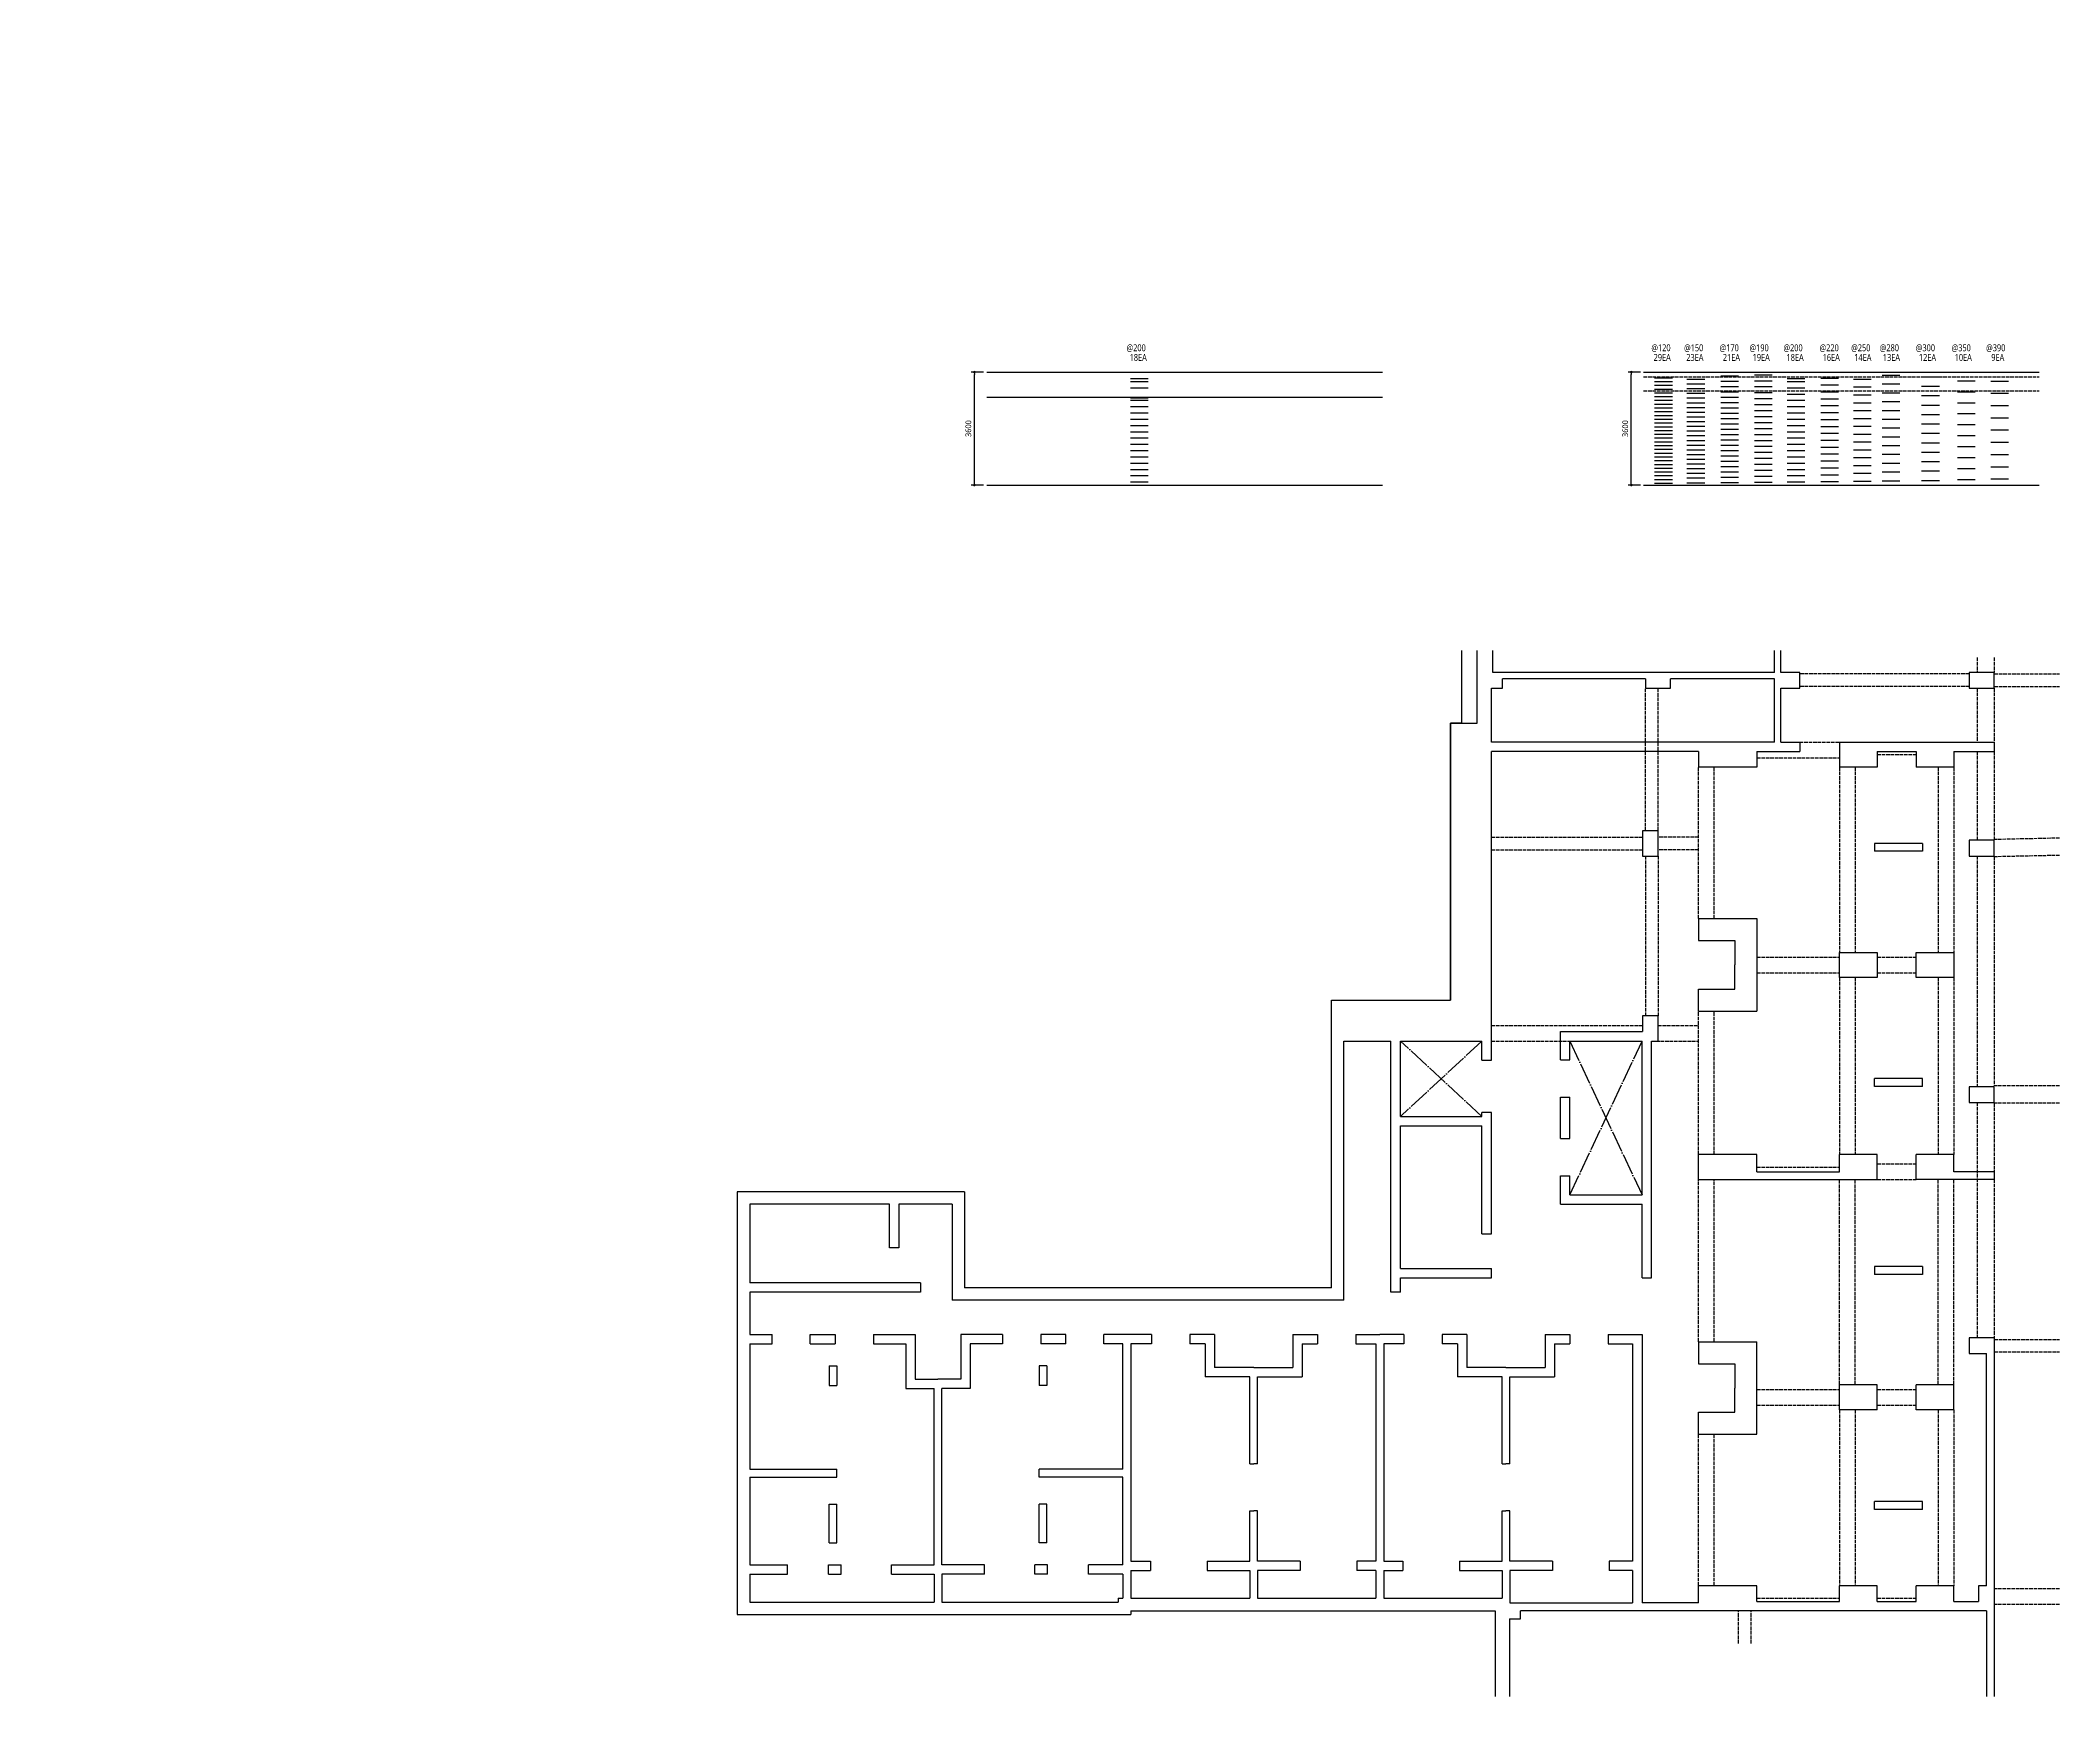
# Model space of a CAD drawing. Header units: millimetres. Extents: x 317501 to 2277231, y -321722 to 1186893.
# Drawn here: x 347161 to 411505, y -298599 to -245830 of the extents above; entities that cross this region are included whole.
import ezdxf
from ezdxf.enums import TextEntityAlignment as Align
from ezdxf.xclip import XClip

# ---------------------------------------------------------------- set-up
doc = ezdxf.new("R2010")
doc.units = ezdxf.units.MM
doc.header["$LTSCALE"] = 57
doc.header["$XCLIPFRAME"] = 0
for name, pattern in [('HID', [2.5, 2, -0.5]), ('XS-기초$0$DDOT', [14, 12, -1, 0, -1]), ('XS-지하주차장$0$HID', [2.3, 1.5, -0.8])]:
    doc.linetypes.add(name, pattern=pattern)
doc.layers.get('Defpoints').update_dxf_attribs({"color": 145})
for name, color, linetype in [('AMAC-DIM', 3, 'Continuous'), ('DIM', 7, 'Continuous'), ('XS-기초$0$OPEN', 9, 'XS-기초$0$DDOT'), ('XS-기초$0$기초연단', 3, 'Continuous'), ('XS-벽체$0$WALL', 4, 'Continuous'), ('XS-지하주차장$0$AWG', 5, 'XS-지하주차장$0$HID'), ('XTAG', 7, 'Continuous')]:
    doc.layers.add(name, color=color, linetype=linetype)
doc.styles.add('ROMANS', font='malgun.ttf')
doc.styles.add('돋움', font='malgun.ttf')
doc.dimstyles.new('200(MAIN)-H1.8', dxfattribs={"dimscale": 200, "dimtxt": 1.8, "dimasz": 0.8, "dimexe": 1, "dimexo": 1, "dimgap": 1, "dimtad": 1, "dimdec": 0, "dimzin": 0, "dimdsep": 46, "dimtxsty": 'ROMANS', "dimblk": 'DOT', "dimcen": 1, "dimdle": 2, "dimclrd": 6, "dimclre": 6, "dimclrt": 7, "dimadec": 0, "dimazin": 0, "dimtfac": 1, "dimtdec": 0, "dimtix": 1, "dimtmove": 2, "dimatfit": 3, "dimldrblk": 'DIMDOT', "dimfxl": 0, "dimtolj": 1, "dimtzin": 0, "dimarcsym": 0})

# ---------------------------------------------------------------- blocks, each defined once
blk = doc.blocks.new('XS-벽체', base_point=(1093553, 0))
at = {"layer": 'XS-벽체$0$WALL'}
blk.add_line((45391, 441538), (45391, 397938), dxfattribs=at)
blk = doc.blocks.new('XDFHSDHSTHS')
at = {"layer": 'DIM', "color": 5}
for p, q in [((-5260, 9575), (-5260, 11892)), ((-4760, 11195), (-4760, 11892)), ((4215, 11195), (4215, 11892)), ((4415, 11195), (4415, 11892)), ((4215, 11195), (-4760, 11195)), ((100, 10995), (-4460, 10995)), ((-4460, 10695), (-4460, 10995)), ((100, 10995), (100, 10695)), ((4215, 10995), (900, 10995)), ((900, 10695), (900, 10995)), ((4215, 8975), (4215, 10995)), ((5015, 11195), (4415, 11195)), ((5015, 10695), (5015, 11195)), ((10415, 11195), (10415, 10695)), ((11215, 11195), (10415, 11195)), ((11215, 10695), (11215, 11195)), ((-4810, 8975), (-4810, 10695)), ((-4810, 10695), (-4460, 10695)), ((100, 10695), (900, 10695)), ((4415, 8975), (4415, 10695)), ((4415, 10695), (5015, 10695)), ((10415, 10695), (11215, 10695)), ((-6110, 9575), (-5260, 9575)), ((-6110, 750), (-6110, 9575)), ((4215, 8975), (-4810, 8975)), ((1790, 8675), (-4810, 8675)), ((-4810, -150), (-4810, 8675)), ((1790, 8675), (1790, 8175)), ((3650, 8675), (3650, 8175)), ((3650, 8675), (5015, 8675)), ((4415, 8975), (5015, 8975)), ((5015, 8975), (5015, 8675)), ((6285, 8975), (6285, 8175)), ((6285, 8975), (11215, 8975)), ((7485, 8675), (8730, 8675)), ((7485, 8675), (7485, 8175)), ((8730, 8675), (8730, 8175)), ((9930, 8675), (9930, 8175)), ((9930, 8675), (11215, 8675)), ((11215, 8975), (11215, 8675)), ((3650, 8175), (1790, 8175)), ((7485, 8175), (6285, 8175)), ((9930, 8175), (8730, 8175)), ((500, 6145), (0, 6145)), ((0, 6145), (0, 5345)), ((500, 5345), (500, 6145)), ((10415, 5845), (10415, 5345)), ((11215, 5845), (10415, 5845)), ((11215, 5345), (11215, 5845)), ((0, 5345), (500, 5345)), ((8930, 5745), (7395, 5745)), ((7395, 5745), (7395, 5495)), ((8930, 5495), (7395, 5495)), ((8930, 5745), (8930, 5495)), ((10415, 5345), (11215, 5345)), ((1790, 3350), (1790, 2650)), ((1790, 3350), (3650, 3350)), ((3650, 3350), (3650, 400)), ((1790, 2650), (2950, 2650)), ((2950, 2650), (2950, 1875)), ((6285, 1475), (6285, 2275)), ((6285, 2275), (7485, 2275)), ((7485, 2275), (7485, 1475)), ((8730, 1475), (8730, 2275)), ((8730, 2275), (9930, 2275)), ((9930, 2275), (9930, 1475)), ((2950, 1100), (2950, 1875)), ((7485, 1475), (6285, 1475)), ((9930, 1475), (8730, 1475)), ((-9910, 750), (-6110, 750)), ((-9910, -8410), (-9910, 750)), ((1790, 400), (1790, 1100)), ((1790, 1100), (2950, 1100)), ((500, 250), (0, 250)), ((0, 250), (0, -250)), ((500, -550), (500, 250)), ((1790, 400), (3650, 400)), ((-9510, -550), (-8010, -550)), ((-9510, -8810), (-9510, -550)), ((-8010, -8550), (-8010, -550)), ((-7710, -2950), (-7710, -550)), ((-7710, -550), (-5110, -550)), ((-5110, -1155), (-5110, -550)), ((-4810, -1155), (-4810, -150)), ((-2610, -250), (0, -250)), ((-2610, -1150), (-2610, -250)), ((-2310, -550), (-10, -550)), ((-2310, -1150), (-2310, -550)), ((-10, -5450), (-10, -550)), ((290, -8100), (290, -550)), ((290, -550), (500, -550)), ((-5110, -1155), (-4810, -1155)), ((-2610, -1150), (-2310, -1150)), ((8930, -1745), (7395, -1745)), ((7395, -1995), (7395, -1745)), ((8930, -1995), (8930, -1745)), ((-2610, -3660), (-2610, -2340)), ((-2610, -2340), (-2310, -2340)), ((-2310, -3660), (-2310, -2340)), ((8930, -1995), (7395, -1995)), ((10415, -2005), (10415, -2505)), ((11215, -2005), (10415, -2005)), ((10415, -2505), (11215, -2505)), ((11215, -2505), (11215, -2005)), ((-7710, -2950), (-5110, -2950)), ((-5110, -2950), (-5110, -2825)), ((-4810, -2825), (-5110, -2825)), ((-4810, -6690), (-4810, -2825)), ((-4810, -3250), (-4810, -2825)), ((-7710, -7800), (-7710, -3250)), ((-7710, -3250), (-5110, -3250)), ((-5110, -6690), (-5110, -3250)), ((-2610, -3660), (-2310, -3660)), ((3650, -4165), (1790, -4165)), ((1790, -4965), (1790, -4165)), ((3650, -4715), (3650, -4165)), ((6285, -4715), (6285, -4165)), ((7485, -4165), (6285, -4165)), ((7485, -4965), (7485, -4165)), ((8730, -4965), (8730, -4165)), ((9930, -4165), (8730, -4165)), ((9930, -4715), (9930, -4165)), ((-2610, -5750), (-2610, -4850)), ((-2610, -4850), (-2310, -4850)), ((-2310, -5450), (-2310, -4850)), ((1790, -4965), (7485, -4965)), ((3650, -4715), (6285, -4715)), ((11215, -4965), (8730, -4965)), ((11215, -4715), (9930, -4715)), ((11215, -4715), (11215, -4965)), ((-21595, -5350), (-28845, -5350)), ((-28845, -5350), (-28845, -18825)), ((-23995, -5750), (-28445, -5750)), ((-28445, -5750), (-28445, -8250)), ((-23995, -7140), (-23995, -5750)), ((-21995, -5750), (-23695, -5750)), ((-23695, -5750), (-23695, -7140)), ((-21995, -5750), (-21995, -8810)), ((-21595, -5350), (-21595, -8410)), ((-2610, -5750), (-10, -5750)), ((-2310, -5450), (-10, -5450)), ((-10, -8100), (-10, -5750)), ((-5110, -6690), (-4810, -6690)), ((-23695, -7140), (-23995, -7140)), ((-23005, -8250), (-28445, -8250)), ((-23005, -8250), (-23005, -8550)), ((-7710, -7800), (-4810, -7800)), ((-7710, -8550), (-7710, -8100)), ((-7710, -8100), (-4810, -8100)), ((-4810, -8100), (-4810, -7800)), ((-10, -8100), (290, -8100)), ((8930, -7735), (7395, -7735)), ((7395, -7735), (7395, -7985)), ((8930, -7985), (7395, -7985)), ((8930, -7735), (8930, -7985)), ((-23005, -8550), (-28445, -8550)), ((-28445, -8550), (-28445, -9900)), ((-9510, -8810), (-21995, -8810)), ((-9910, -8410), (-21595, -8410)), ((-7710, -8550), (-8010, -8550)), ((-28445, -9900), (-27730, -9900)), ((-28445, -10200), (-27730, -10200)), ((-28445, -10200), (-28445, -14195)), ((-27730, -10200), (-27730, -9900)), ((-26520, -10200), (-26520, -9900)), ((-26520, -9900), (-25720, -9900)), ((-26520, -10200), (-25720, -10200)), ((-25720, -9900), (-25720, -10200)), ((-24500, -9900), (-24500, -10200)), ((-24500, -9900), (-23170, -9900)), ((-24500, -10200), (-23470, -10200)), ((-23470, -10200), (-23470, -11620)), ((-23170, -9900), (-23170, -11320)), ((-20390, -9900), (-21720, -9900)), ((-21720, -9900), (-21720, -11320)), ((-20390, -10200), (-21420, -10200)), ((-21420, -10200), (-21420, -11620)), ((-20390, -9900), (-20390, -10200)), ((-19170, -9900), (-19170, -10200)), ((-18370, -9900), (-19170, -9900)), ((-18370, -10200), (-19170, -10200)), ((-18370, -10200), (-18370, -9900)), ((-17160, -10200), (-17160, -9900)), ((-16405, -9900), (-17160, -9900)), ((-16555, -10200), (-17160, -10200)), ((-16555, -14195), (-16555, -10200)), ((-15640, -9900), (-16405, -9900)), ((-16305, -10200), (-16305, -17120)), ((-15640, -10200), (-16305, -10200)), ((-15640, -9900), (-15640, -10200)), ((-13630, -9900), (-14420, -9900)), ((-14420, -9900), (-14420, -10200)), ((-13930, -10200), (-14420, -10200)), ((-13930, -10200), (-13930, -11250)), ((-13630, -9900), (-13630, -10950)), ((-11140, -9900), (-10350, -9900)), ((-11140, -9900), (-11140, -10950)), ((-10840, -10200), (-10350, -10200)), ((-10840, -10200), (-10840, -11250)), ((-10350, -9900), (-10350, -10200)), ((-9130, -9900), (-8365, -9900)), ((-9130, -9900), (-9130, -10200)), ((-9130, -10200), (-8490, -10200)), ((-8490, -10200), (-8490, -17120)), ((-7600, -9900), (-8365, -9900)), ((-8240, -10200), (-8240, -17120)), ((-7600, -10200), (-8240, -10200)), ((-7600, -9900), (-7600, -10200)), ((-5590, -9900), (-6380, -9900)), ((-6380, -9900), (-6380, -10200)), ((-5890, -10200), (-6380, -10200)), ((-5890, -10200), (-5890, -11250)), ((-5590, -9900), (-5590, -10950)), ((-3100, -9900), (-2310, -9900)), ((-3100, -9900), (-3100, -10950)), ((-2800, -10200), (-2310, -10200)), ((-2800, -10200), (-2800, -11250)), ((-2310, -9900), (-2310, -10200)), ((-1090, -9900), (-310, -9900)), ((-1090, -9900), (-1090, -10200)), ((-1090, -10200), (-310, -10200)), ((-310, -9900), (-10, -9900)), ((-310, -10200), (-310, -17120)), ((-10, -9900), (-10, -18455)), ((1790, -10130), (1790, -10830)), ((1790, -10130), (3650, -10130)), ((3650, -13080), (3650, -10130)), ((10415, -10005), (10415, -10505)), ((11215, -10005), (10415, -10005)), ((11215, -10005), (11215, -21438)), ((-25915, -10900), (-25915, -11530)), ((-25915, -10900), (-25665, -10900)), ((-25665, -10900), (-25665, -11530)), ((-19225, -10900), (-19225, -11530)), ((-18975, -10900), (-19225, -10900)), ((-18975, -10900), (-18975, -11530)), ((1790, -10830), (2950, -10830)), ((2950, -10830), (2950, -11605)), ((10415, -10505), (10965, -10505)), ((10965, -17905), (10965, -10505)), ((-25915, -11530), (-25665, -11530)), ((-23170, -11320), (-22445, -11320)), ((-21720, -11320), (-22445, -11320)), ((-18975, -11530), (-19225, -11530)), ((-12510, -11250), (-13930, -11250)), ((-12385, -10950), (-13630, -10950)), ((-12510, -14020), (-12510, -11250)), ((-12385, -10950), (-11140, -10950)), ((-12260, -14020), (-12260, -11250)), ((-12260, -11250), (-10840, -11250)), ((-4470, -11250), (-5890, -11250)), ((-4345, -10950), (-5590, -10950)), ((-4470, -14020), (-4470, -11250)), ((-4345, -10950), (-3100, -10950)), ((-4220, -14020), (-4220, -11250)), ((-4220, -11250), (-2800, -11250)), ((6285, -12305), (6285, -11505)), ((7485, -11505), (6285, -11505)), ((7485, -12305), (7485, -11505)), ((8730, -12305), (8730, -11505)), ((9930, -11505), (8730, -11505)), ((9930, -12305), (9930, -11505)), ((-23470, -11620), (-22570, -11620)), ((-22570, -17240), (-22570, -11620)), ((-22320, -17240), (-22320, -11620)), ((-21420, -11620), (-22320, -11620)), ((2950, -12380), (2950, -11605)), ((1790, -13080), (1790, -12380)), ((1790, -12380), (2950, -12380)), ((7485, -12305), (6285, -12305)), ((9930, -12305), (8730, -12305)), ((1790, -13080), (3650, -13080)), ((-12510, -14020), (-12385, -14020)), ((-12260, -14020), (-12385, -14020)), ((-4470, -14020), (-4345, -14020)), ((-4220, -14020), (-4345, -14020)), ((-28445, -14195), (-25665, -14195)), ((-28445, -14445), (-25665, -14445)), ((-28445, -14445), (-28445, -17240)), ((-25665, -14445), (-25665, -14195)), ((-16555, -14195), (-19225, -14195)), ((-19225, -14445), (-19225, -14195)), ((-16555, -14445), (-19225, -14445)), ((-16555, -17240), (-16555, -14445)), ((-25915, -16540), (-25915, -15305)), ((-25915, -15305), (-25665, -15305)), ((-25665, -16540), (-25665, -15305)), ((-19225, -16540), (-19225, -15305)), ((-18975, -15305), (-19225, -15305)), ((-18975, -16540), (-18975, -15305)), ((8930, -15225), (7395, -15225)), ((7395, -15475), (7395, -15225)), ((8930, -15475), (8930, -15225)), ((-12510, -17120), (-12510, -15520)), ((-12510, -15520), (-12385, -15520)), ((-12260, -15520), (-12385, -15520)), ((-12260, -17120), (-12260, -15520)), ((-4470, -17120), (-4470, -15520)), ((-4470, -15520), (-4345, -15520)), ((-4220, -15520), (-4345, -15520)), ((-4220, -17120), (-4220, -15520)), ((8930, -15475), (7395, -15475)), ((-25915, -16540), (-25665, -16540)), ((-18975, -16540), (-19225, -16540)), ((-28445, -17240), (-27245, -17240)), ((-27245, -17540), (-27245, -17240)), ((-25935, -17240), (-25535, -17240)), ((-25935, -17540), (-25935, -17240)), ((-25535, -17540), (-25535, -17240)), ((-23925, -17240), (-22570, -17240)), ((-23925, -17540), (-23925, -17240)), ((-20965, -17240), (-22320, -17240)), ((-20965, -17540), (-20965, -17240)), ((-18955, -17240), (-19355, -17240)), ((-19355, -17540), (-19355, -17240)), ((-18955, -17540), (-18955, -17240)), ((-17645, -17540), (-17645, -17240)), ((-16555, -17240), (-17645, -17240)), ((-16305, -17120), (-15675, -17120)), ((-15675, -17120), (-15675, -17420)), ((-13865, -17120), (-12510, -17120)), ((-13865, -17120), (-13865, -17420)), ((-10905, -17120), (-12260, -17120)), ((-10905, -17120), (-10905, -17420)), ((-8490, -17120), (-9095, -17120)), ((-9095, -17120), (-9095, -17420)), ((-8240, -17120), (-7635, -17120)), ((-7635, -17120), (-7635, -17420)), ((-5825, -17120), (-4470, -17120)), ((-5825, -17120), (-5825, -17420)), ((-2865, -17120), (-4220, -17120)), ((-2865, -17120), (-2865, -17420)), ((-310, -17120), (-1055, -17120)), ((-1055, -17120), (-1055, -17420)), ((-28445, -17540), (-27245, -17540)), ((-28445, -17540), (-28445, -18425)), ((-25935, -17540), (-25535, -17540)), ((-23925, -17540), (-22570, -17540)), ((-22570, -17540), (-22570, -18425)), ((-20965, -17540), (-22320, -17540)), ((-22320, -17540), (-22320, -18425)), ((-18955, -17540), (-19355, -17540)), ((-16555, -17540), (-17645, -17540)), ((-16555, -17540), (-16555, -18305)), ((-16305, -17420), (-16305, -18305)), ((-16305, -17420), (-15675, -17420)), ((-13865, -17420), (-12510, -17420)), ((-12510, -17420), (-12510, -18305)), ((-10905, -17420), (-12260, -17420)), ((-12260, -17420), (-12260, -18305)), ((-8490, -17420), (-9095, -17420)), ((-8490, -17420), (-8490, -18305)), ((-8240, -17420), (-8240, -18305)), ((-8240, -17420), (-7635, -17420)), ((-5825, -17420), (-4470, -17420)), ((-4470, -17420), (-4470, -18305)), ((-2865, -17420), (-4220, -17420)), ((-4220, -17420), (-4220, -18455)), ((-310, -17420), (-1055, -17420)), ((-310, -17420), (-310, -18455)), ((3650, -17905), (1790, -17905)), ((1790, -18455), (1790, -17905)), ((3650, -18405), (3650, -17905)), ((6285, -18405), (6285, -17905)), ((7485, -17905), (6285, -17905)), ((7485, -18405), (7485, -17905)), ((9930, -17905), (8730, -17905)), ((8730, -18405), (8730, -17905)), ((9930, -18405), (9930, -17905)), ((10715, -17905), (10715, -18405)), ((10965, -17905), (10715, -17905)), ((-28445, -18425), (-22570, -18425)), ((-22320, -18425), (-16705, -18425)), ((-16705, -18305), (-16705, -18425)), ((-16705, -18305), (-16555, -18305)), ((-16305, -18305), (-12510, -18305)), ((-12260, -18305), (-8490, -18305)), ((-8240, -18305), (-4470, -18305)), ((-4220, -18455), (-310, -18455)), ((1790, -18455), (-10, -18455)), ((3650, -18405), (6285, -18405)), ((7485, -18405), (8730, -18405)), ((9930, -18405), (10715, -18405)), ((-28845, -18825), (-16305, -18825)), ((-16305, -18705), (-16305, -18825)), ((-16305, -18705), (-4685, -18705)), ((-4685, -18705), (-4685, -21438)), ((-4235, -18955), (-4235, -21438)), ((-4235, -18955), (-3885, -18955)), ((10965, -18705), (-3885, -18705)), ((-3885, -18955), (-3885, -18705)), ((10965, -18705), (10965, -21438))]:
    blk.add_line(p, q, dxfattribs=at)
at = {"layer": 'XS-기초$0$OPEN'}
for p, q in [((-5110, -550), (-7710, -2950)), ((-5110, -2950), (-7710, -550)), ((-2310, -5450), (-10, -550)), ((-2310, -550), (-10, -5450))]:
    blk.add_line(p, q, dxfattribs=at)
at = {"layer": 'XS-기초$0$기초연단'}
for p, q in [((-5760, 11892), (-5760, 9575)), ((-5760, 9575), (-6110, 9575)), ((-6110, 9575), (-6110, 750))]:
    blk.add_line(p, q, dxfattribs=at)
blk = doc.blocks.new('_Dot')
at = {"color": 0, "linetype": 'ByBlock', "lineweight": -2}
blk.add_line((-0.5, 0), (-1, 0), dxfattribs=at)
at = {"color": 0, "linetype": 'ByBlock', "const_width": 0.5}
blk.add_lwpolyline([(-0.25, 0, 1), (0.25, 0, 1)], format="xyb", close=True, dxfattribs=at)
blk = doc.blocks.new('*D275')
at = {"layer": 'AMAC-DIM', "color": 6, "lineweight": -2, "transparency": 16777216}
for p, q in [((398149, -256398), (397757, -256398)), ((397857, -259918), (397857, -256478)), ((398149, -259998), (397757, -259998))]:
    blk.add_line(p, q, dxfattribs=at)
at = {"layer": 'Defpoints', "color": 0, "transparency": 16777216}
for p in [(397857, -256398), (398249, -256398), (398249, -259998)]:
    blk.add_point(p, dxfattribs=at)
at = {"layer": 'AMAC-DIM', "color": 6, "lineweight": -2, "transparency": 16777216, "xscale": 80, "yscale": 80, "zscale": 80}
for p, rotation in [((397857, -256398), 90), ((397857, -259998), 270)]:
    blk.add_blockref('_Dot', p, dxfattribs=dict(at, rotation=rotation))
at = {"layer": 'AMAC-DIM', "color": 7, "transparency": 16777216, "insert": (397664, -258198), "char_height": 180, "attachment_point": 5, "rotation": 90, "style": 'ROMANS'}
blk.add_mtext('\\A1;3600', dxfattribs=at)
blk = doc.blocks.new('DIMDOT')
at = {"layer": 'DIM', "linetype": 'Continuous'}
blk.add_line((-2, 0), (2, 0), dxfattribs=at)
for radius in [0.5, 0.25]:
    blk.add_circle((0, 0), radius, dxfattribs=at)
blk = doc.blocks.new('*D276')
at = {"layer": 'AMAC-DIM', "color": 6, "lineweight": -2, "transparency": 16777216}
for p, q in [((377217, -256398), (376825, -256398)), ((376925, -259918), (376925, -256478)), ((377217, -259998), (376825, -259998))]:
    blk.add_line(p, q, dxfattribs=at)
at = {"layer": 'Defpoints', "color": 0, "transparency": 16777216}
for p in [(376925, -256398), (377317, -256398), (377317, -259998)]:
    blk.add_point(p, dxfattribs=at)
at = {"layer": 'AMAC-DIM', "color": 6, "lineweight": -2, "transparency": 16777216, "xscale": 80, "yscale": 80, "zscale": 80}
for p, rotation in [((376925, -256398), 90), ((376925, -259998), 270)]:
    blk.add_blockref('_Dot', p, dxfattribs=dict(at, rotation=rotation))
at = {"layer": 'AMAC-DIM', "color": 7, "transparency": 16777216, "insert": (376732, -258198), "char_height": 180, "attachment_point": 5, "rotation": 90, "style": 'ROMANS'}
blk.add_mtext('\\A1;3600', dxfattribs=at)
blk = doc.blocks.new('zsdhdthbs')
at = {"layer": 'XS-지하주차장$0$AWG', "color": 8, "linetype": 'HID'}
for p, q in [((4380, 23323), (4380, 22850)), ((4930, 23323), (4930, 22850)), ((4130, 22800), (-1270, 22800)), ((4930, 22800), (7012, 22800)), ((-6185, 17800), (-6185, 22350)), ((-5785, 17800), (-5785, 22350)), ((4130, 22400), (-1270, 22400)), ((4380, 22350), (4380, 20630)), ((4930, 22400), (7012, 22400)), ((4930, 22350), (4930, 20630)), ((-1270, 20630), (0, 20630)), ((-2635, 20130), (0, 20130)), ((1200, 20230), (2445, 20230)), ((4380, 20330), (4380, 17500)), ((4930, 20330), (4930, 17525)), ((-4495, 15005), (-4495, 19830)), ((-3995, 15005), (-3995, 19830)), ((0, 19830), (0, 13930)), ((500, 19830), (500, 13930)), ((3145, 19830), (3145, 13930)), ((3645, 19830), (3645, 13930)), ((-11095, 17600), (-6285, 17600)), ((-4495, 17600), (-5785, 17600)), ((7012, 17570), (4930, 17525)), ((-11095, 17200), (-6285, 17200)), ((-6185, 17000), (-6185, 11905)), ((-4495, 17200), (-5785, 17200)), ((-5785, 17000), (-5785, 11905)), ((4380, 17000), (4380, 9650)), ((7012, 17020), (4930, 16975)), ((4930, 16975), (4930, 9675)), ((-2635, 13780), (0, 13780)), ((1200, 13780), (2445, 13780)), ((-2635, 13280), (0, 13280)), ((0, 13130), (0, 7490)), ((500, 13130), (500, 7490)), ((1200, 13280), (2445, 13280)), ((3145, 13130), (3145, 7490)), ((3645, 13130), (3645, 7490)), ((-11095, 11605), (-6285, 11605)), ((-5785, 11605), (-4495, 11605)), ((-4495, 7490), (-4495, 12055)), ((-3995, 7490), (-3995, 12055)), ((-11095, 11105), (-8595, 11105)), ((-5845, 11105), (-4495, 11105)), ((7012, 9675), (4930, 9675)), ((4380, 9150), (4380, 1650)), ((7012, 9125), (4930, 9125)), ((4930, 9125), (4930, 1650)), ((-2635, 7090), (0, 7090)), ((1200, 7190), (2445, 7190)), ((-4495, 1525), (-4495, 6690)), ((-3995, 1525), (-3995, 6690)), ((0, 150), (0, 6690)), ((500, 150), (500, 6690)), ((1200, 6690), (2445, 6690)), ((3145, 150), (3145, 6690)), ((3645, 150), (3645, 6690)), ((4930, 1600), (7012, 1600)), ((4930, 1200), (7012, 1200)), ((-2635, 0), (0, 0)), ((1200, 0), (2445, 0)), ((-2635, -500), (0, -500)), ((1200, -500), (2445, -500)), ((0, -650), (0, -6250)), ((500, -650), (500, -6250)), ((3145, -650), (3145, -6250)), ((3645, -650), (3645, -6250)), ((-4495, -6250), (-4495, -1425)), ((-3995, -6250), (-3995, -1425)), ((7012, -6350), (4930, -6350)), ((-3220, -8091), (-3220, -7050)), ((-2820, -8091), (-2820, -7050)), ((-2635, -6650), (0, -6650)), ((1200, -6650), (2445, -6650)), ((7012, -6850), (4930, -6850))]:
    blk.add_line(p, q, dxfattribs=at)

msp = doc.modelspace()

# ---------------------------------------------------------------- linework, layer by layer
at = {"color": 5, "linetype": 'Continuous'}
for p, q in [((377317.5, -256397.8), (389925.3, -256397.8)), ((398249.5, -256397.8), (410857.3, -256397.8)), ((377317.5, -257197.8), (389925.3, -257197.8)), ((377317.5, -259997.8), (389925.3, -259997.8)), ((377317.5, -259997.8), (389925.3, -259997.8)), ((398249.5, -259997.8), (410857.3, -259997.8)), ((398249.5, -259997.8), (410857.3, -259997.8))]:
    msp.add_line(p, q, dxfattribs=at).dxf.unprotected_set("ltscale", 0)
at = {"color": 8, "linetype": 'HID'}
for p, q in [((398249.5, -256547.8), (410857.3, -256547.8)), ((398249.5, -256997.8), (410857.3, -256997.8))]:
    msp.add_line(p, q, dxfattribs=at)
at = {"layer": 'XTAG'}
for points in [[(381894.2, -256597.8), (382458.7, -256597.8)], [(381894.2, -256697.8), (382458.7, -256697.8)], [(398599.8, -256577.8), (399164.3, -256577.8)], [(398599.8, -256697.8), (399164.3, -256697.8)], [(399630.8, -256622.8), (400195.3, -256622.8)], [(400706.8, -256512.8), (401271.3, -256512.8)], [(400706.8, -256682.8), (401271.3, -256682.8)], [(401784.5, -256482.8), (402349, -256482.8)], [(401784.5, -256672.8), (402349, -256672.8)], [(402826.2, -256597.8), (403390.7, -256597.8)], [(402826.2, -256697.8), (403390.7, -256697.8)], [(403895, -256587.8), (404459.5, -256587.8)], [(404938, -256622.8), (405502.5, -256622.8)], [(405848.5, -256497.8), (406413, -256497.8)], [(407108.7, -256547.8), (407673.2, -256547.8)], [(408248.7, -256672.8), (408813.2, -256672.8)], [(409308.7, -256682.8), (409873.2, -256682.8)], [(381894.2, -256897.8), (382458.7, -256897.8)], [(381894.2, -257221.1), (382458.7, -257221.1)], [(381894.2, -257297.8), (382458.7, -257297.8)], [(398599.8, -256817.8), (399164.3, -256817.8)], [(398599.8, -256937.8), (399164.3, -256937.8)], [(398599.8, -257057.8), (399164.3, -257057.8)], [(398599.8, -257177.8), (399164.3, -257177.8)], [(398599.8, -257297.8), (399164.3, -257297.8)], [(399630.8, -256772.8), (400195.3, -256772.8)], [(399630.8, -256922.8), (400195.3, -256922.8)], [(399630.8, -257072.8), (400195.3, -257072.8)], [(399630.8, -257222.8), (400195.3, -257222.8)], [(399630.8, -257372.8), (400195.3, -257372.8)], [(400706.8, -256852.8), (401271.3, -256852.8)], [(400706.8, -257022.8), (401271.3, -257022.8)], [(400706.8, -257192.8), (401271.3, -257192.8)], [(400706.8, -257362.8), (401271.3, -257362.8)], [(401784.5, -256862.8), (402349, -256862.8)], [(401784.5, -257052.8), (402349, -257052.8)], [(401784.5, -257242.8), (402349, -257242.8)], [(402826.2, -256897.8), (403390.7, -256897.8)], [(402826.2, -257097.8), (403390.7, -257097.8)], [(402826.2, -257297.8), (403390.7, -257297.8)], [(403895, -256807.8), (404459.5, -256807.8)], [(403895, -257027.8), (404459.5, -257027.8)], [(403895, -257247.8), (404459.5, -257247.8)], [(404938, -256872.8), (405502.5, -256872.8)], [(404938, -257122.8), (405502.5, -257122.8)], [(404938, -257372.8), (405502.5, -257372.8)], [(405848.5, -256777.8), (406413, -256777.8)], [(405848.5, -257057.8), (406413, -257057.8)], [(405848.5, -257337.8), (406413, -257337.8)], [(407108.7, -256847.8), (407673.2, -256847.8)], [(407108.7, -257147.8), (407673.2, -257147.8)], [(408248.7, -257022.8), (408813.2, -257022.8)], [(408248.7, -257372.8), (408813.2, -257372.8)], [(409308.7, -257072.8), (409873.2, -257072.8)], [(381894.2, -257497.8), (382458.7, -257497.8)], [(381894.2, -257697.8), (382458.7, -257697.8)], [(381894.2, -257897.8), (382458.7, -257897.8)], [(398599.8, -257417.8), (399164.3, -257417.8)], [(398599.8, -257537.8), (399164.3, -257537.8)], [(398599.8, -257657.8), (399164.3, -257657.8)], [(398599.8, -257777.8), (399164.3, -257777.8)], [(398599.8, -257897.8), (399164.3, -257897.8)], [(398599.8, -258017.8), (399164.3, -258017.8)], [(399630.8, -257522.8), (400195.3, -257522.8)], [(399630.8, -257672.8), (400195.3, -257672.8)], [(399630.8, -257822.8), (400195.3, -257822.8)], [(399630.8, -257972.8), (400195.3, -257972.8)], [(400706.8, -257532.8), (401271.3, -257532.8)], [(400706.8, -257702.8), (401271.3, -257702.8)], [(400706.8, -257872.8), (401271.3, -257872.8)], [(401784.5, -257432.8), (402349, -257432.8)], [(401784.5, -257622.8), (402349, -257622.8)], [(401784.5, -257812.8), (402349, -257812.8)], [(401784.5, -258002.8), (402349, -258002.8)], [(402826.2, -257497.8), (403390.7, -257497.8)], [(402826.2, -257697.8), (403390.7, -257697.8)], [(402826.2, -257897.8), (403390.7, -257897.8)], [(403895, -257467.8), (404459.5, -257467.8)], [(403895, -257687.8), (404459.5, -257687.8)], [(403895, -257907.8), (404459.5, -257907.8)], [(404938, -257622.8), (405502.5, -257622.8)], [(404938, -257872.8), (405502.5, -257872.8)], [(405848.5, -257617.8), (406413, -257617.8)], [(405848.5, -257897.8), (406413, -257897.8)], [(407108.7, -257447.8), (407673.2, -257447.8)], [(407108.7, -257747.8), (407673.2, -257747.8)], [(408248.7, -257722.8), (408813.2, -257722.8)], [(409308.7, -257462.8), (409873.2, -257462.8)], [(409308.7, -257852.8), (409873.2, -257852.8)], [(381894.2, -258097.8), (382458.7, -258097.8)], [(381894.2, -258297.8), (382458.7, -258297.8)], [(381894.2, -258497.8), (382458.7, -258497.8)], [(398599.8, -258137.8), (399164.3, -258137.8)], [(398599.8, -258257.8), (399164.3, -258257.8)], [(398599.8, -258377.8), (399164.3, -258377.8)], [(398599.8, -258497.8), (399164.3, -258497.8)], [(398599.8, -258617.8), (399164.3, -258617.8)], [(399630.8, -258122.8), (400195.3, -258122.8)], [(399630.8, -258272.8), (400195.3, -258272.8)], [(399630.8, -258422.8), (400195.3, -258422.8)], [(399630.8, -258572.8), (400195.3, -258572.8)], [(400706.8, -258042.8), (401271.3, -258042.8)], [(400706.8, -258212.8), (401271.3, -258212.8)], [(400706.8, -258382.8), (401271.3, -258382.8)], [(400706.8, -258552.8), (401271.3, -258552.8)], [(401784.5, -258192.8), (402349, -258192.8)], [(401784.5, -258382.8), (402349, -258382.8)], [(401784.5, -258572.8), (402349, -258572.8)], [(402826.2, -258097.8), (403390.7, -258097.8)], [(402826.2, -258297.8), (403390.7, -258297.8)], [(402826.2, -258497.8), (403390.7, -258497.8)], [(403895, -258127.8), (404459.5, -258127.8)], [(403895, -258347.8), (404459.5, -258347.8)], [(403895, -258567.8), (404459.5, -258567.8)], [(404938, -258122.8), (405502.5, -258122.8)], [(404938, -258372.8), (405502.5, -258372.8)], [(404938, -258622.8), (405502.5, -258622.8)], [(405848.5, -258177.8), (406413, -258177.8)], [(405848.5, -258457.8), (406413, -258457.8)], [(407108.7, -258047.8), (407673.2, -258047.8)], [(407108.7, -258347.8), (407673.2, -258347.8)], [(407108.7, -258647.8), (407673.2, -258647.8)], [(408248.7, -258072.8), (408813.2, -258072.8)], [(408248.7, -258422.8), (408813.2, -258422.8)], [(409308.7, -258242.8), (409873.2, -258242.8)], [(409308.7, -258632.8), (409873.2, -258632.8)], [(381894.2, -258697.8), (382458.7, -258697.8)], [(381894.2, -258897.8), (382458.7, -258897.8)], [(381894.2, -259097.8), (382458.7, -259097.8)], [(381894.2, -259297.8), (382458.7, -259297.8)], [(398599.8, -258737.8), (399164.3, -258737.8)], [(398599.8, -258857.8), (399164.3, -258857.8)], [(398599.8, -258977.8), (399164.3, -258977.8)], [(398599.8, -259097.8), (399164.3, -259097.8)], [(398599.8, -259217.8), (399164.3, -259217.8)], [(399630.8, -258722.8), (400195.3, -258722.8)], [(399630.8, -258872.8), (400195.3, -258872.8)], [(399630.8, -259022.8), (400195.3, -259022.8)], [(399630.8, -259172.8), (400195.3, -259172.8)], [(400706.8, -258722.8), (401271.3, -258722.8)], [(400706.8, -258892.8), (401271.3, -258892.8)], [(400706.8, -259062.8), (401271.3, -259062.8)], [(400706.8, -259232.8), (401271.3, -259232.8)], [(401784.5, -258762.8), (402349, -258762.8)], [(401784.5, -258952.8), (402349, -258952.8)], [(401784.5, -259142.8), (402349, -259142.8)], [(402826.2, -258697.8), (403390.7, -258697.8)], [(402826.2, -258897.8), (403390.7, -258897.8)], [(402826.2, -259097.8), (403390.7, -259097.8)], [(402826.2, -259297.8), (403390.7, -259297.8)], [(403895, -258787.8), (404459.5, -258787.8)], [(403895, -259007.8), (404459.5, -259007.8)], [(403895, -259227.8), (404459.5, -259227.8)], [(404938, -258872.8), (405502.5, -258872.8)], [(404938, -259122.8), (405502.5, -259122.8)], [(405848.5, -258737.8), (406413, -258737.8)], [(405848.5, -259017.8), (406413, -259017.8)], [(405848.5, -259297.8), (406413, -259297.8)], [(407108.7, -258947.8), (407673.2, -258947.8)], [(407108.7, -259247.8), (407673.2, -259247.8)], [(408248.7, -258772.8), (408813.2, -258772.8)], [(408248.7, -259122.8), (408813.2, -259122.8)], [(409308.7, -259022.8), (409873.2, -259022.8)], [(381894.2, -259497.8), (382458.7, -259497.8)], [(381894.2, -259697.8), (382458.7, -259697.8)], [(381894.2, -259897.8), (382458.7, -259897.8)], [(398599.8, -259337.8), (399164.3, -259337.8)], [(398599.8, -259457.8), (399164.3, -259457.8)], [(398599.8, -259577.8), (399164.3, -259577.8)], [(398599.8, -259697.8), (399164.3, -259697.8)], [(398599.8, -259817.8), (399164.3, -259817.8)], [(398599.8, -259937.8), (399164.3, -259937.8)], [(399630.8, -259322.8), (400195.3, -259322.8)], [(399630.8, -259472.8), (400195.3, -259472.8)], [(399630.8, -259622.8), (400195.3, -259622.8)], [(399630.8, -259772.8), (400195.3, -259772.8)], [(399630.8, -259922.8), (400195.3, -259922.8)], [(400706.8, -259402.8), (401271.3, -259402.8)], [(400706.8, -259572.8), (401271.3, -259572.8)], [(400706.8, -259742.8), (401271.3, -259742.8)], [(400706.8, -259912.8), (401271.3, -259912.8)], [(401784.5, -259332.8), (402349, -259332.8)], [(401784.5, -259522.8), (402349, -259522.8)], [(401784.5, -259712.8), (402349, -259712.8)], [(401784.5, -259902.8), (402349, -259902.8)], [(402826.2, -259497.8), (403390.7, -259497.8)], [(402826.2, -259697.8), (403390.7, -259697.8)], [(402826.2, -259897.8), (403390.7, -259897.8)], [(403895, -259447.8), (404459.5, -259447.8)], [(403895, -259667.8), (404459.5, -259667.8)], [(403895, -259887.8), (404459.5, -259887.8)], [(404938, -259372.8), (405502.5, -259372.8)], [(404938, -259622.8), (405502.5, -259622.8)], [(404938, -259872.8), (405502.5, -259872.8)], [(405848.5, -259577.8), (406413, -259577.8)], [(405848.5, -259857.8), (406413, -259857.8)], [(407108.7, -259547.8), (407673.2, -259547.8)], [(407108.7, -259847.8), (407673.2, -259847.8)], [(408248.7, -259472.8), (408813.2, -259472.8)], [(408248.7, -259822.8), (408813.2, -259822.8)], [(409308.7, -259412.8), (409873.2, -259412.8)], [(409308.7, -259802.8), (409873.2, -259802.8)]]:
    msp.add_lwpolyline(points, dxfattribs=at)

# ---------------------------------------------------------------- block references
ref = msp.add_blockref('XS-벽체', (1395322.8, -674076.6))
XClip(ref).set_block_clipping_path([(20090.6265650072, 439917.5453104111), (51715.6265649986, 461342.5453104091)])
at = {"layer": 'XS-지하주차장$0$AWG'}
msp.add_blockref('zsdhdthbs', (404493.8, -288816.6), dxfattribs=at)
at = {"layer": 'XTAG', "color": 4}
msp.add_blockref('XDFHSDHSTHS', (398208.8, -277161.6), dxfattribs=at)

# ---------------------------------------------------------------- texts
at = {"linetype": 'Continuous', "style": '돋움', "width": 0.8}
for s, p in [('@200', (382079, -255733.7)), ('18EA', (382144.6, -256040.6)), ('@120', (398802.5, -255733.7)), ('29EA', (398841.1, -256040.6)), ('@150', (399844.5, -255733.7)), ('23EA', (399883.1, -256040.6)), ('@170', (400977.5, -255733.7)), ('21EA', (401047.6, -256040.6)), ('@190', (401930.5, -255733.7)), ('19EA', (401996.1, -256040.6)), ('@200', (403011, -255733.7)), ('18EA', (403076.6, -256040.6)), ('@220', (404162.5, -255733.7)), ('16EA', (404228.1, -256040.6)), ('@250', (405169.5, -255733.7)), ('14EA', (405235.1, -256040.6)), ('@280', (406080, -255733.7)), ('13EA', (406145.6, -256040.6)), ('@300', (407230, -255733.7)), ('12EA', (407295.6, -256040.6)), ('@350', (408370, -255733.7)), ('10EA', (408435.6, -256040.6)), ('@390', (409470, -255733.7)), ('9EA', (409535.6, -256040.6))]:
    e = msp.add_text(s, height=220, dxfattribs=at)
    e.set_placement(p, align=Align.CENTER)
    e.dxf.unprotected_set("ltscale", 0)

# ---------------------------------------------------------------- dimensions: what is measured, and where the dimension line sits
at = {"layer": 'AMAC-DIM'}
for base, p1, p2, picture, middle in [((376924.7, -256397.8), (377317.5, -259997.8), (377317.5, -256397.8), '*D276', (376731.7, -258197.8)), ((397856.7, -256397.8), (398249.5, -259997.8), (398249.5, -256397.8), '*D275', (397663.7, -258197.8))]:
    dim = msp.add_linear_dim(base=base, p1=p1, p2=p2, angle=90, dimstyle='200(MAIN)-H1.8', override={"dimscale": 100}, dxfattribs=at)
    dim.commit()
    dim.dimension.update_dxf_attribs({"geometry": picture, "text_midpoint": middle})

doc.saveas('drawing.dxf')
